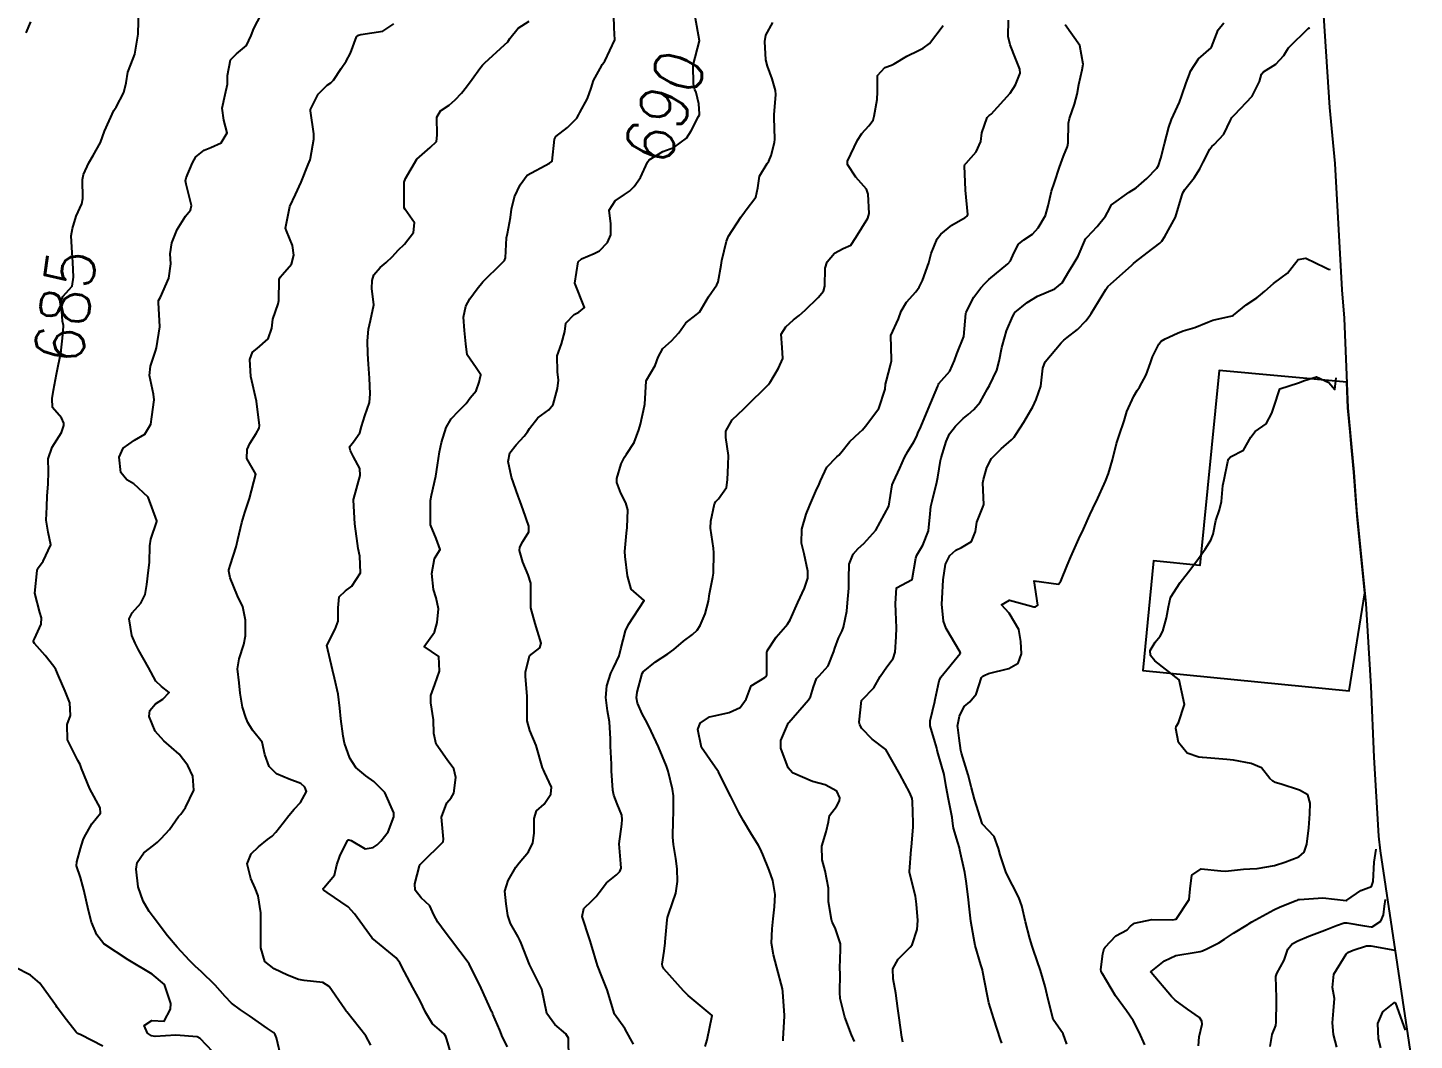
# Model space of a CAD drawing. Header units: metres. Extents: x 298520 to 308411, y 7433745 to 7450750.
# Drawn here: x 300687.4 to 300801.2, y 7444510.4 to 7444593.5 of the extents above; entities that cross this region are included whole.
import ezdxf
from ezdxf.enums import TextEntityAlignment as Align

# ---------------------------------------------------------------- set-up
doc = ezdxf.new("R2010")
doc.units = ezdxf.units.M
doc.header["$LTSCALE"] = 10
for name, color, linetype in [('Area', 45, 'Continuous'), ('Cotas', 45, 'Continuous'), ('Curvas de Nivel 1m', 11, 'Continuous'), ('Curvas de Nivel 5m', 15, 'Continuous'), ('Edificações', 30, 'Continuous')]:
    doc.layers.add(name, color=color, linetype=linetype)
doc.styles.add('Style-STANDARD', font='STANDARD.shx')

msp = doc.modelspace()

# ---------------------------------------------------------------- linework, layer by layer
at = {"layer": 'Area'}
msp.add_polyline3d([(300793.78, 7444594.48, 704.98), (300794.28, 7444586.93, 704), (300794.7, 7444582.34, 696.63), (300795.28, 7444571.98, 706.49), (300795.48, 7444569.65, 706.5), (300795.78, 7444562.29, 703.24), (300796.26, 7444557.01, 703.33), (300796.49, 7444553.89, 703.16), (300797.25, 7444546.21, 702.72), (300797.65, 7444539.4, 698.46), (300797.92, 7444533.59, 698.54), (300798.28, 7444527.1, 698.47), (300798.44, 7444525.9, 705.69), (300801.23, 7444507.23, 703.08)], dxfattribs=at)
at = {"layer": 'Curvas de Nivel 1m', "flags": 128}
for points, elevation in [([(300708.23, 7444508.81), (300707.83, 7444510.55), (300707.72, 7444510.82), (300707.57, 7444510.98), (300707.07, 7444511.33), (300705.59, 7444512.36), (300704.86, 7444512.85), (300704.13, 7444513.39), (300703.6, 7444513.94), (300702.79, 7444514.88), (300701.62, 7444515.99), (300701.16, 7444516.42), (300700.68, 7444516.9), (300699.65, 7444517.99), (300698.86, 7444518.93), (300697.68, 7444520.49), (300697.36, 7444520.94), (300696.87, 7444521.78), (300696.45, 7444522.95), (300696.29, 7444524.39), (300696.39, 7444524.95), (300696.93, 7444525.75), (300697.75, 7444526.38), (300698.05, 7444526.63), (300698.35, 7444526.93), (300699.02, 7444527.67), (300699.78, 7444528.72), (300699.87, 7444528.83), (300699.97, 7444528.92), (300700.34, 7444529.46), (300701.02, 7444530.9), (300700.96, 7444532.05), (300700.55, 7444532.91), (300699.84, 7444533.84), (300698.56, 7444534.93), (300697.86, 7444535.73), (300697.36, 7444536.95), (300697.41, 7444537.42), (300697.89, 7444537.97), (300698.48, 7444538.35), (300699, 7444538.92), (300698.37, 7444539.39), (300697.91, 7444539.84), (300697.3, 7444540.95), (300696.49, 7444542.4), (300696.21, 7444542.96), (300695.95, 7444543.59), (300695.71, 7444544.96), (300695.98, 7444545.46), (300696.69, 7444546.25), (300697.03, 7444546.95), (300697.18, 7444547.77), (300697.32, 7444548.95), (300697.38, 7444549.59), (300697.43, 7444550.95), (300697.49, 7444551.5), (300697.99, 7444552.94), (300698, 7444553.01), (300697.28, 7444554.95), (300696.1, 7444556.03), (300695.52, 7444556.38), (300695.04, 7444556.98), (300694.89, 7444558.22), (300695.22, 7444558.97), (300696.15, 7444559.64), (300697, 7444560.11), (300697.51, 7444560.95), (300697.57, 7444561.54), (300697.78, 7444562.94), (300697.73, 7444563.4), (300697.38, 7444564.95), (300697.46, 7444565.71), (300697.89, 7444566.94), (300697.96, 7444567.22), (300698.25, 7444568.94), (300698.13, 7444570.94), (300698.14, 7444571.09), (300698.29, 7444571.37), (300698.99, 7444572.93), (300699.13, 7444574.12), (300699.1, 7444574.93), (300699.23, 7444575.82), (300699.67, 7444576.92), (300700.36, 7444578.02), (300700.76, 7444578.52), (300700.84, 7444578.91), (300700.4, 7444580.65), (300700.34, 7444580.91), (300700.41, 7444581.18), (300700.92, 7444582.41), (300701.2, 7444582.9), (300701.88, 7444583.45), (300702.43, 7444583.67), (300703.27, 7444584.05), (300703.77, 7444584.87), (300703.5, 7444585.91), (300703.36, 7444586.88), (300703.61, 7444588), (300703.79, 7444588.87), (300703.8, 7444589.58), (300704.05, 7444590.87), (300704.53, 7444591.35), (300705.35, 7444592.04), (300705.75, 7444592.85), (300705.96, 7444593.44), (300706.56, 7444594.57)], 686), ([(300726.78, 7444509.82), (300726.38, 7444510.6), (300726.15, 7444511.19), (300725.58, 7444512.51), (300725.54, 7444512.61), (300725.5, 7444512.69), (300724.61, 7444514.62), (300723.63, 7444516.63), (300722.11, 7444518.65), (300721.67, 7444519.24), (300721.07, 7444520.05), (300720.73, 7444520.66), (300720.4, 7444521.38), (300719.7, 7444522.04), (300719.21, 7444522.68), (300719.18, 7444523.21), (300719.56, 7444524.68), (300719.62, 7444524.79), (300719.74, 7444524.91), (300721.5, 7444526.65), (300721.54, 7444526.86), (300721.37, 7444528.66), (300721.79, 7444529.84), (300722.17, 7444530.27), (300722.39, 7444530.64), (300722.54, 7444531.92), (300722.39, 7444532.64), (300721.83, 7444533.38), (300720.92, 7444534.66), (300720.73, 7444535.54), (300720.7, 7444536.67), (300720.5, 7444538.06), (300720.5, 7444538.67), (300720.81, 7444539.57), (300721.21, 7444540.66), (300721.14, 7444541.87), (300719.94, 7444542.68), (300720.78, 7444543.85), (300721.02, 7444544.66), (300721.12, 7444545.79), (300720.93, 7444546.67), (300720.71, 7444547.38), (300720.57, 7444548.67), (300720.79, 7444549.91), (300721.25, 7444550.66), (300720.94, 7444551.55), (300720.47, 7444552.67), (300720.46, 7444554.3), (300720.47, 7444554.67), (300720.53, 7444555.11), (300720.91, 7444556.67), (300721.04, 7444557.58), (300721.21, 7444558.66), (300721.36, 7444559.45), (300721.75, 7444560.66), (300722.17, 7444561.37), (300722.78, 7444562.04), (300723.38, 7444562.64), (300723.73, 7444563.1), (300724.2, 7444563.69), (300724.45, 7444564.39), (300724.52, 7444564.63), (300724.59, 7444565), (300724.22, 7444565.57), (300723.46, 7444566.64), (300723.35, 7444567.53), (300723.24, 7444568.64), (300723.17, 7444569.74), (300723.37, 7444570.64), (300723.7, 7444571.23), (300724.3, 7444572.05), (300724.76, 7444572.62), (300726.32, 7444574.16), (300726.54, 7444574.38), (300726.62, 7444574.6), (300726.71, 7444576.23), (300726.77, 7444576.6), (300727.04, 7444577.92), (300727.12, 7444578.59), (300727.37, 7444579.61), (300727.82, 7444580.59), (300728.41, 7444581.4), (300730.22, 7444582.36), (300730.42, 7444582.5), (300730.45, 7444582.55), (300730.64, 7444584.34), (300730.75, 7444584.55), (300731.7, 7444585.29), (300732.47, 7444586.07), (300732.64, 7444586.36), (300732.73, 7444586.53), (300733.34, 7444587.67), (300733.65, 7444588.52), (300733.85, 7444589.17), (300734.52, 7444590.39), (300734.56, 7444590.47), (300734.59, 7444590.51), (300734.78, 7444590.76), (300735.6, 7444592.49), (300735.55, 7444593.49), (300735.5, 7444594.5)], 689), ([(300749.41, 7444510.32), (300749.41, 7444510.48), (300749.53, 7444512.32), (300749.52, 7444512.38), (300749.4, 7444514.32), (300749.36, 7444514.58), (300748.9, 7444516.33), (300748.61, 7444517.37), (300748.46, 7444518.33), (300748.51, 7444519.5), (300748.59, 7444520.33), (300748.7, 7444521.32), (300748.77, 7444522.33), (300748.58, 7444523.47), (300748.26, 7444524.33), (300747.75, 7444525.6), (300747.52, 7444526.11), (300747.4, 7444526.35), (300746.76, 7444527.35), (300746.15, 7444528.36), (300745.78, 7444529.06), (300745.12, 7444530.38), (300744.39, 7444531.82), (300744.1, 7444532.39), (300743.83, 7444532.77), (300742.7, 7444534.4), (300742.4, 7444535.87), (300742.61, 7444536.4), (300743.36, 7444536.91), (300743.88, 7444537.01), (300744.98, 7444537.28), (300745.89, 7444537.67), (300746.39, 7444538.36), (300746.8, 7444539.47), (300747.92, 7444540.14), (300748.03, 7444540.23), (300748.07, 7444540.34), (300748.08, 7444542.2), (300748.1, 7444542.34), (300748.85, 7444543.44), (300749.61, 7444544.32), (300749.78, 7444544.52), (300749.98, 7444544.87), (300750.62, 7444546.31), (300751.18, 7444547.48), (300751.45, 7444548.3), (300751.45, 7444548.87), (300751.13, 7444550.3), (300750.92, 7444551.17), (300750.95, 7444552.31), (300751.31, 7444553.54), (300751.61, 7444554.3), (300752.1, 7444555.44), (300752.38, 7444556.02), (300752.48, 7444556.29), (300752.99, 7444557.41), (300753.81, 7444558.27), (300753.99, 7444558.41), (300754.14, 7444558.59), (300754.88, 7444559.53), (300755.68, 7444560.25), (300755.93, 7444560.49), (300756.17, 7444560.78), (300757.26, 7444562.23), (300757.79, 7444563.82), (300757.83, 7444564.23), (300757.91, 7444564.52), (300758.23, 7444565.8), (300758.31, 7444566.14), (300758.32, 7444566.22), (300758.25, 7444568.22), (300758.89, 7444569.6), (300759.1, 7444570.21), (300759.53, 7444570.97), (300760.3, 7444571.82), (300760.59, 7444572.2), (300760.86, 7444572.75), (300761.38, 7444574.18), (300761.56, 7444574.95), (300762.06, 7444576.17), (300762.36, 7444576.54), (300763.25, 7444577.28), (300764.37, 7444577.91), (300764.51, 7444578.01), (300764.58, 7444578.15), (300764.39, 7444580.15), (300764.3, 7444582.15), (300764.32, 7444582.26), (300764.43, 7444582.36), (300765.27, 7444583.31), (300765.64, 7444584.14), (300765.73, 7444584.86), (300766.15, 7444586.13), (300766.33, 7444586.28), (300766.48, 7444586.4), (300768.04, 7444588.11), (300768.5, 7444588.81), (300768.86, 7444589.75), (300768.84, 7444590.1), (300768.52, 7444590.9), (300768.05, 7444592.1), (300767.9, 7444592.76), (300767.92, 7444594.11)], 693), ([(300687.26, 7444593.07), (300687.66, 7444593.97)], 684), ([(300715.56, 7444509.95), (300715.14, 7444510.73), (300713.59, 7444512.68), (300713.54, 7444512.75), (300713.43, 7444512.92), (300712.14, 7444514.76), (300711.62, 7444515.11), (300710.09, 7444515.26), (300709.62, 7444515.34), (300708.72, 7444515.71), (300707.63, 7444516.22), (300706.86, 7444516.83), (300706.53, 7444517.95), (300706.53, 7444518.83), (300706.53, 7444519.97), (300706.52, 7444520.83), (300706.32, 7444522.21), (300706.08, 7444522.84), (300705.71, 7444523.64), (300705.42, 7444524.84), (300705.74, 7444525.65), (300706.34, 7444526.24), (300707.09, 7444526.83), (300707.46, 7444527.12), (300707.76, 7444527.45), (300708.36, 7444528.22), (300708.82, 7444528.81), (300709.26, 7444529.33), (300709.79, 7444529.88), (300710.28, 7444530.79), (300710.15, 7444531.14), (300709.81, 7444531.45), (300708.85, 7444531.78), (300707.82, 7444532.22), (300707.21, 7444532.83), (300706.85, 7444533.82), (300706.63, 7444534.83), (300705.86, 7444535.81), (300705.46, 7444536.44), (300705.3, 7444536.85), (300705.03, 7444537.71), (300704.83, 7444538.86), (300704.75, 7444539.69), (300704.62, 7444540.86), (300704.74, 7444541.67), (300705.14, 7444542.85), (300705.26, 7444543.55), (300705.26, 7444544.85), (300705.06, 7444545.93), (300704.62, 7444546.86), (300704.01, 7444548.33), (300703.91, 7444548.87), (300703.91, 7444548.98), (300704.03, 7444549.42), (300704.5, 7444550.86), (300704.65, 7444551.46), (300704.98, 7444552.86), (300705.22, 7444553.7), (300705.61, 7444554.85), (300706.11, 7444556.84), (300705.39, 7444558.11), (300705.42, 7444558.85), (300705.62, 7444559.36), (300706.15, 7444560.18), (300706.4, 7444560.6), (300706.43, 7444560.84), (300706.18, 7444562.84), (300705.72, 7444564.85), (300705.62, 7444566.25), (300705.86, 7444566.85), (300706.24, 7444567.16), (300707.14, 7444567.94), (300707.44, 7444568.83), (300707.53, 7444569.56), (300707.95, 7444570.82), (300708.01, 7444571.09), (300708.05, 7444572.82), (300708.11, 7444573.02), (300708.31, 7444573.23), (300709.05, 7444574.08), (300709.25, 7444574.81), (300709.14, 7444575.61), (300708.63, 7444576.82), (300708.57, 7444577.03), (300708.92, 7444578.81), (300709.39, 7444579.8), (300709.85, 7444580.8), (300710.42, 7444582.26), (300710.57, 7444582.64), (300710.62, 7444582.79), (300710.89, 7444584.33), (300710.89, 7444584.79), (300710.6, 7444586.66), (300710.61, 7444586.79), (300711.24, 7444588.03), (300711.98, 7444588.78), (300712.29, 7444588.98), (300712.5, 7444589.18), (300713.13, 7444590.15), (300713.55, 7444590.76), (300713.88, 7444591.41), (300714.38, 7444592.75), (300714.54, 7444592.88), (300714.73, 7444592.93), (300716.55, 7444593.2), (300717.46, 7444593.8)], 687), ([(300722.31, 7444508.64), (300721.8, 7444510.41), (300721.72, 7444510.65), (300721.57, 7444510.87), (300720.62, 7444511.71), (300720.05, 7444512.67), (300719.6, 7444513.59), (300719, 7444514.69), (300718.34, 7444515.98), (300717.95, 7444516.7), (300717.64, 7444517.11), (300715.66, 7444518.73), (300714.21, 7444520.74), (300713.69, 7444521.31), (300711.98, 7444522.49), (300711.7, 7444522.69), (300711.67, 7444522.73), (300711.65, 7444522.77), (300711.66, 7444522.81), (300711.7, 7444522.88), (300712.57, 7444523.91), (300712.76, 7444524.76), (300713.01, 7444525.48), (300713.66, 7444526.75), (300713.7, 7444526.8), (300713.75, 7444526.82), (300713.95, 7444526.75), (300715.1, 7444526.08), (300715.75, 7444526.17), (300716.07, 7444526.4), (300716.39, 7444526.71), (300716.99, 7444527.48), (300717.46, 7444528.7), (300717.45, 7444529.04), (300716.7, 7444530.71), (300715.81, 7444531.61), (300715.14, 7444532.06), (300714.33, 7444532.74), (300713.83, 7444533.53), (300713.4, 7444534.75), (300713.29, 7444535.33), (300713.1, 7444536.76), (300713.02, 7444537.63), (300712.87, 7444538.76), (300712.58, 7444540.09), (300712.42, 7444540.77), (300711.94, 7444542.77), (300712.63, 7444544.1), (300712.88, 7444544.76), (300712.89, 7444545.86), (300712.97, 7444546.76), (300713.48, 7444547.27), (300714, 7444547.63), (300714.71, 7444548.74), (300714.67, 7444550.11), (300714.52, 7444550.74), (300714.46, 7444551.15), (300714.25, 7444552.75), (300714.15, 7444554.69), (300714.15, 7444554.75), (300714.17, 7444554.83), (300714.7, 7444556.74), (300714.67, 7444557.29), (300714.13, 7444558.27), (300713.88, 7444558.75), (300713.81, 7444559.09), (300714.14, 7444559.49), (300714.66, 7444560.23), (300714.8, 7444560.74), (300715.06, 7444561.62), (300715.44, 7444562.73), (300715.5, 7444563.42), (300715.44, 7444564.73), (300715.37, 7444565.88), (300715.31, 7444566.73), (300715.29, 7444567.79), (300715.36, 7444568.73), (300715.54, 7444569.45), (300715.8, 7444570.73), (300715.65, 7444572.08), (300715.66, 7444572.73), (300715.82, 7444573.21), (300716.32, 7444573.81), (300716.82, 7444574.22), (300717.33, 7444574.71), (300717.81, 7444575.24), (300718.34, 7444575.72), (300719.06, 7444576.69), (300719.14, 7444577.47), (300718.37, 7444578.58), (300718.31, 7444578.7), (300718.3, 7444578.77), (300718.29, 7444580.7), (300718.3, 7444580.8), (300718.41, 7444581.1), (300719.33, 7444582.69), (300720.43, 7444583.66), (300720.95, 7444584.16), (300721.02, 7444584.66), (300720.99, 7444586.14), (300721.28, 7444586.66), (300721.99, 7444587.14), (300722.48, 7444587.58), (300723, 7444588.13), (300723.42, 7444588.64), (300723.88, 7444589.26), (300724.52, 7444590.14), (300724.72, 7444590.42), (300724.91, 7444590.62), (300726.54, 7444592.08), (300726.8, 7444592.34), (300726.97, 7444592.6), (300727.67, 7444593.47), (300728.56, 7444594.04)], 688), ([(300737.13, 7444510.04), (300736.89, 7444510.47), (300736.42, 7444511.32), (300735.58, 7444512.49), (300734.96, 7444514.5), (300734.53, 7444515.59), (300734.18, 7444516.5), (300733.66, 7444518.25), (300733.58, 7444518.51), (300733.51, 7444518.67), (300732.9, 7444520.52), (300733.05, 7444521.16), (300733.7, 7444521.81), (300734.06, 7444522.15), (300734.31, 7444522.5), (300734.92, 7444523.29), (300735.72, 7444523.95), (300736, 7444524.21), (300736.12, 7444524.48), (300736.09, 7444524.84), (300735.96, 7444526.49), (300736.17, 7444528.09), (300736.21, 7444528.48), (300736.16, 7444528.85), (300735.8, 7444529.77), (300735.52, 7444530.49), (300735.42, 7444530.88), (300735.33, 7444532.49), (300735.31, 7444533.02), (300735.24, 7444534.5), (300735.25, 7444535.1), (300735.17, 7444536.5), (300734.98, 7444537.4), (300734.85, 7444538.5), (300734.95, 7444539.46), (300735.27, 7444540.5), (300735.49, 7444540.93), (300735.94, 7444541.93), (300736.1, 7444542.49), (300736.48, 7444543.96), (300736.71, 7444544.48), (300737.99, 7444546.46), (300736.93, 7444547.4), (300736.64, 7444548.48), (300736.44, 7444550.07), (300736.41, 7444550.48), (300736.54, 7444552), (300736.62, 7444552.47), (300736.66, 7444553.9), (300736.49, 7444554.48), (300736.1, 7444555.27), (300735.77, 7444556.15), (300735.77, 7444556.49), (300736.12, 7444557.68), (300736.38, 7444558.23), (300736.56, 7444558.48), (300737.17, 7444559.45), (300737.56, 7444560.47), (300737.69, 7444560.94), (300738.04, 7444562.46), (300738.06, 7444562.59), (300738.17, 7444564.46), (300738.17, 7444564.49), (300738.2, 7444564.55), (300738.92, 7444565.76), (300739.16, 7444566.45), (300739.53, 7444567.16), (300740.25, 7444567.78), (300740.85, 7444568.43), (300741.43, 7444569.26), (300742.28, 7444569.92), (300742.55, 7444570.14), (300742.71, 7444570.41), (300743.28, 7444571.41), (300743.97, 7444572.39), (300744.07, 7444572.63), (300744.32, 7444574.01), (300744.39, 7444574.39), (300744.76, 7444575.97), (300744.94, 7444576.38), (300745.95, 7444577.94), (300746.23, 7444578.36), (300746.29, 7444578.44), (300746.38, 7444578.53), (300747.17, 7444579.58), (300747.34, 7444580.35), (300747.46, 7444581.3), (300748.09, 7444582.34), (300748.23, 7444582.53), (300748.43, 7444583.01), (300748.71, 7444584.07), (300748.74, 7444584.34), (300748.68, 7444586.12), (300748.68, 7444586.34), (300748.8, 7444588.02), (300748.79, 7444588.34), (300748.5, 7444589.31), (300748.13, 7444590.34), (300748, 7444590.86), (300747.92, 7444592.35), (300748, 7444592.89), (300748.56, 7444593.93)], 691), ([(300743.01, 7444509.85), (300743.17, 7444510.4), (300743.58, 7444512.39), (300741.61, 7444514.03), (300741.22, 7444514.42), (300739.63, 7444516.23), (300739.5, 7444516.44), (300739.49, 7444516.59), (300739.65, 7444517.68), (300739.74, 7444518.36), (300739.74, 7444518.44), (300739.88, 7444520.23), (300739.92, 7444520.44), (300740.02, 7444520.77), (300740.61, 7444522.43), (300740.75, 7444523.39), (300740.7, 7444524.43), (300740.6, 7444525.28), (300740.4, 7444526.43), (300740.36, 7444527.03), (300740.38, 7444528.43), (300740.4, 7444529.04), (300740.42, 7444530.43), (300740.34, 7444530.97), (300739.97, 7444532.44), (300739.83, 7444532.85), (300739.17, 7444534.45), (300738.58, 7444535.74), (300738.23, 7444536.46), (300737.88, 7444537.11), (300737.45, 7444538.03), (300737.37, 7444538.47), (300737.42, 7444538.94), (300737.83, 7444540.46), (300737.92, 7444540.61), (300738.94, 7444541.44), (300739.94, 7444542.08), (300740.44, 7444542.43), (300741.24, 7444543.13), (300741.96, 7444543.68), (300742.35, 7444544.02), (300742.61, 7444544.4), (300743.01, 7444545.37), (300743.28, 7444546.4), (300743.37, 7444547.02), (300743.64, 7444548.39), (300743.69, 7444548.72), (300743.73, 7444550.39), (300743.69, 7444550.75), (300743.46, 7444552.4), (300743.48, 7444552.99), (300743.79, 7444554.39), (300743.89, 7444554.6), (300744.1, 7444554.81), (300744.75, 7444555.74), (300744.84, 7444556.38), (300744.9, 7444557.6), (300744.92, 7444558.38), (300744.7, 7444559.84), (300744.72, 7444560.38), (300745.24, 7444561.31), (300746.18, 7444562.2), (300746.36, 7444562.37), (300748.2, 7444564.21), (300748.27, 7444564.27), (300748.33, 7444564.34), (300749.02, 7444565.53), (300749.38, 7444566.33), (300749.32, 7444567.25), (300749.25, 7444568.33), (300749.64, 7444568.94), (300750.27, 7444569.5), (300750.72, 7444569.87), (300751.22, 7444570.31), (300752.29, 7444571.34), (300752.73, 7444571.85), (300752.83, 7444572.28), (300752.86, 7444573.74), (300753.03, 7444574.28), (300753.62, 7444574.99), (300754.34, 7444575.36), (300754.96, 7444575.65), (300755.37, 7444576.26), (300756.37, 7444577.85), (300756.48, 7444578.24), (300756.4, 7444579.84), (300756.25, 7444580.24), (300755.39, 7444581.23), (300754.71, 7444582.27), (300754.7, 7444582.54), (300755.52, 7444584.25), (300755.88, 7444584.82), (300756.46, 7444585.43), (300756.8, 7444585.91), (300756.89, 7444586.24), (300757.12, 7444587.6), (300757.15, 7444588.23), (300757.16, 7444589.58), (300757.75, 7444590.23), (300758.31, 7444590.42), (300758.52, 7444590.53), (300759.57, 7444591.17), (300760.53, 7444591.62), (300760.92, 7444591.81), (300761.42, 7444592.19), (300762.56, 7444593.68)], 692), ([(300755.27, 7444510.25), (300755.03, 7444510.8), (300754.47, 7444512.26), (300754.09, 7444513.78), (300754.06, 7444514.27), (300754.09, 7444515.8), (300754.08, 7444516.27), (300754.13, 7444517.8), (300754.13, 7444518.27), (300753.68, 7444519.59), (300753.45, 7444520.04), (300753.37, 7444520.27), (300753.13, 7444521.72), (300753.15, 7444522.28), (300753.14, 7444522.85), (300752.87, 7444524.28), (300752.63, 7444525.18), (300752.59, 7444526.29), (300752.95, 7444527.47), (300753.15, 7444528.28), (300753.23, 7444528.82), (300753.79, 7444529.56), (300754.04, 7444530.02), (300754.06, 7444530.27), (300753.81, 7444530.82), (300752.86, 7444531.34), (300751.82, 7444531.6), (300750.17, 7444532.32), (300749.83, 7444532.73), (300749.22, 7444534.33), (300749.23, 7444534.96), (300749.79, 7444536.32), (300749.82, 7444536.38), (300749.87, 7444536.44), (300751.5, 7444538.3), (300751.65, 7444538.54), (300751.91, 7444539.37), (300752.16, 7444540.05), (300752.36, 7444540.29), (300753.11, 7444541.1), (300753.57, 7444542.27), (300753.66, 7444542.56), (300753.96, 7444543.36), (300754.25, 7444543.98), (300754.37, 7444544.27), (300754.65, 7444545.6), (300754.69, 7444546.26), (300754.8, 7444547.47), (300754.81, 7444548.26), (300754.83, 7444549.46), (300755.15, 7444550.26), (300755.57, 7444550.74), (300756.05, 7444551.15), (300757.03, 7444552.24), (300758.08, 7444554.22), (300758.37, 7444555.96), (300758.46, 7444556.22), (300759, 7444557.33), (300759.38, 7444558.21), (300759.65, 7444558.69), (300760.15, 7444559.49), (300760.39, 7444559.97), (300760.48, 7444560.2), (300760.71, 7444560.73), (300761.32, 7444562.18), (300762.1, 7444564.07), (300762.14, 7444564.17), (300762.16, 7444564.21), (300762.2, 7444564.27), (300763.09, 7444565.29), (300763.49, 7444566.16), (300763.67, 7444566.73), (300764.25, 7444568.15), (300764.4, 7444570.03), (300764.43, 7444570.15), (300765.07, 7444571.37), (300765.65, 7444572.14), (300765.96, 7444572.48), (300766.31, 7444572.81), (300767.86, 7444574.11), (300768.07, 7444574.36), (300768.34, 7444574.99), (300768.73, 7444575.71), (300769.16, 7444576.09), (300769.89, 7444576.55), (300770.36, 7444577.05), (300770.94, 7444578.07), (300771.18, 7444578.87), (300771.45, 7444580.06), (300771.69, 7444580.78), (300772.11, 7444582.05), (300772.43, 7444582.95), (300772.75, 7444583.73), (300772.81, 7444584.05), (300772.85, 7444585.66), (300772.91, 7444586.05), (300773.32, 7444587.21), (300773.54, 7444588.04), (300773.7, 7444588.84), (300773.96, 7444590.04), (300774.04, 7444590.51), (300773.78, 7444592.04), (300772.56, 7444593.73)], 694), ([(300767.36, 7444510.11), (300767.26, 7444510.42), (300766.7, 7444512.12), (300766.31, 7444513.42), (300766.15, 7444514.12), (300765.81, 7444515.95), (300765.77, 7444516.13), (300765.64, 7444516.56), (300765.19, 7444518.13), (300765.07, 7444518.73), (300764.82, 7444520.14), (300764.71, 7444521.12), (300764.61, 7444522.14), (300764.44, 7444523.42), (300764.32, 7444524.14), (300763.93, 7444525.97), (300763.89, 7444526.15), (300763.76, 7444526.59), (300763.4, 7444527.78), (300763.34, 7444528.16), (300763.29, 7444528.65), (300763, 7444530.16), (300762.81, 7444531.17), (300762.62, 7444532.17), (300762.14, 7444533.88), (300762.06, 7444534.18), (300762.02, 7444534.34), (300761.86, 7444534.89), (300761.48, 7444536.18), (300761.47, 7444536.59), (300761.86, 7444538.18), (300761.86, 7444538.21), (300761.9, 7444538.34), (300762.22, 7444539.87), (300762.36, 7444540.17), (300763.94, 7444542.11), (300763.96, 7444542.13), (300763.98, 7444542.15), (300763.94, 7444542.22), (300762.79, 7444544.17), (300762.58, 7444544.77), (300762.45, 7444546.17), (300762.46, 7444546.63), (300762.55, 7444548.17), (300762.74, 7444549.45), (300763.1, 7444550.16), (300763.6, 7444550.6), (300764.05, 7444550.82), (300764.89, 7444551.31), (300765.21, 7444552.14), (300765.31, 7444552.9), (300765.82, 7444554.13), (300765.88, 7444554.34), (300765.8, 7444556.13), (300765.85, 7444556.4), (300766.13, 7444557.38), (300766.52, 7444558.12), (300767.32, 7444558.93), (300768.16, 7444559.66), (300768.37, 7444559.88), (300768.51, 7444560.1), (300769.16, 7444561.1), (300769.76, 7444562.08), (300769.9, 7444562.36), (300770.19, 7444562.96), (300770.57, 7444564.07), (300770.74, 7444565.55), (300770.93, 7444566.07), (300772.25, 7444567.61), (300772.47, 7444567.83), (300772.73, 7444568.05), (300773.58, 7444568.72), (300774.27, 7444569.42), (300774.54, 7444569.77), (300774.7, 7444570.03), (300775.29, 7444571.02), (300775.91, 7444572.01), (300776.08, 7444572.24), (300776.31, 7444572.47), (300778.02, 7444573.98), (300778.17, 7444574.13), (300778.33, 7444574.28), (300779.3, 7444575.01), (300780.35, 7444575.81), (300780.43, 7444575.88), (300780.49, 7444575.96), (300780.74, 7444576.34), (300781.62, 7444577.94), (300782.14, 7444579.68), (300782.23, 7444579.93), (300782.4, 7444580.2), (300783.16, 7444581.18), (300783.61, 7444581.92), (300783.89, 7444582.45), (300784.44, 7444583.51), (300784.6, 7444583.75), (300784.8, 7444583.91), (300785.6, 7444584.75), (300786.15, 7444585.89), (300786.26, 7444586.11), (300786.48, 7444586.35), (300787.92, 7444587.87), (300788.51, 7444589.07), (300788.69, 7444589.68), (300788.86, 7444589.86), (300789.87, 7444590.5), (300790.53, 7444591.21), (300790.76, 7444591.62), (300790.91, 7444591.83), (300792.56, 7444593.48), (300792.64, 7444593.4)], 696), ([(300772.7, 7444510.04), (300772.41, 7444510.88), (300771.58, 7444512.06), (300771.1, 7444514.07), (300770.93, 7444514.76), (300770.55, 7444516.07), (300769.98, 7444517.74), (300769.87, 7444518.08), (300769.66, 7444518.72), (300769.3, 7444520.09), (300769, 7444521.4), (300768.75, 7444522.09), (300767.73, 7444524.1), (300767.22, 7444525.58), (300767.09, 7444526.11), (300766.74, 7444527.09), (300765.77, 7444528.1), (300765.75, 7444528.13), (300765.74, 7444528.16), (300765.11, 7444530.14), (300764.87, 7444531.09), (300764.6, 7444532.14), (300764.06, 7444533.94), (300764, 7444534.15), (300763.86, 7444535.15), (300763.75, 7444536.03), (300763.74, 7444536.15), (300763.88, 7444536.97), (300764.27, 7444537.76), (300764.75, 7444538.14), (300765.27, 7444538.76), (300765.7, 7444540.13), (300765.81, 7444540.24), (300765.92, 7444540.31), (300766.27, 7444540.47), (300767.93, 7444540.89), (300768.72, 7444541.31), (300768.97, 7444542.09), (300768.93, 7444543.11), (300768.77, 7444544.09), (300767.98, 7444545.41), (300767.33, 7444546.11), (300768, 7444546.5), (300769.5, 7444546.08), (300769.99, 7444545.93), (300770.14, 7444545.93), (300770.33, 7444546.08), (300770.01, 7444548.08), (300772.01, 7444547.81), (300772.21, 7444548.06), (300772.74, 7444549.34), (300773.02, 7444550.05), (300773.79, 7444551.77), (300773.93, 7444552.03), (300774.07, 7444552.31), (300774.59, 7444553.51), (300774.84, 7444554.02), (300775.25, 7444554.86), (300775.77, 7444556.01), (300775.88, 7444556.25), (300776.12, 7444556.9), (300776.44, 7444558.01), (300776.79, 7444559.36), (300776.99, 7444560), (300777.4, 7444561.21), (300777.64, 7444561.99), (300778.2, 7444563.25), (300778.48, 7444563.7), (300778.68, 7444563.98), (300779.21, 7444564.98), (300779.56, 7444565.97), (300779.75, 7444566.46), (300780.25, 7444567.5), (300780.44, 7444567.76), (300780.77, 7444567.95), (300781.79, 7444568.41), (300782.26, 7444568.6), (300783.21, 7444568.87), (300784.27, 7444569.31), (300784.69, 7444569.48), (300786.27, 7444569.85), (300786.38, 7444569.89), (300787.42, 7444570.73), (300788.29, 7444571.32), (300788.61, 7444571.55), (300788.95, 7444571.85), (300789.66, 7444572.5), (300790.31, 7444572.95), (300790.82, 7444573.33), (300791.21, 7444573.83), (300791.69, 7444574.47), (300792.33, 7444574.56), (300793.91, 7444573.8), (300794.18, 7444573.66), (300794.32, 7444573.63)], 697), ([(300779.1, 7444509.97), (300778.63, 7444511.03), (300778.15, 7444511.98), (300777.59, 7444512.78), (300776.7, 7444514), (300775.63, 7444515.8), (300775.53, 7444516.01), (300775.49, 7444516.16), (300775.65, 7444517.46), (300775.77, 7444517.89), (300775.84, 7444518.01), (300776.73, 7444518.93), (300777.67, 7444519.43), (300777.94, 7444519.73), (300778.26, 7444519.98), (300779.69, 7444520.26), (300781.39, 7444520.24), (300781.69, 7444520.31), (300782.74, 7444521.92), (300782.84, 7444522.8), (300782.97, 7444523.92), (300783.74, 7444524.43), (300785.35, 7444524.28), (300785.74, 7444524.25), (300787.2, 7444524.41), (300787.74, 7444524.44), (300788.34, 7444524.46), (300789.74, 7444524.71), (300790.61, 7444524.97), (300791.75, 7444525.42), (300792.19, 7444525.81), (300792.41, 7444526.46), (300792.58, 7444527.81), (300792.66, 7444528.94), (300792.69, 7444529.81), (300792.5, 7444530.5), (300791.81, 7444530.9), (300790.29, 7444531.37), (300789.82, 7444531.53), (300789.61, 7444531.63), (300789.37, 7444531.85), (300788.68, 7444532.71), (300787.84, 7444533.09), (300786.38, 7444533.34), (300785.84, 7444533.4), (300784.19, 7444533.55), (300783.84, 7444533.57), (300783.54, 7444533.61), (300782.59, 7444533.93), (300781.86, 7444534.81), (300781.64, 7444535.94), (300781.68, 7444536.13), (300781.88, 7444536.43), (300782.36, 7444537.93), (300781.92, 7444539.94), (300779.94, 7444541.5), (300779.57, 7444541.96), (300779.55, 7444542.36), (300779.95, 7444543.03), (300780.38, 7444543.53), (300780.58, 7444543.95), (300780.9, 7444545.03), (300781.04, 7444545.95), (300781.22, 7444546.72), (300782.01, 7444547.94), (300782.89, 7444549.07), (300783.52, 7444549.92), (300784.05, 7444550.68), (300784.53, 7444551.43), (300784.71, 7444551.9), (300784.93, 7444553.04), (300785.24, 7444553.9), (300785.41, 7444554.58), (300785.52, 7444555.9), (300785.61, 7444556.4), (300785.93, 7444557.89), (300785.97, 7444558.06), (300786.14, 7444558.26), (300787.2, 7444558.82), (300787.8, 7444559.87), (300788.17, 7444560.35), (300789.06, 7444560.97), (300789.54, 7444561.85), (300789.7, 7444562.33), (300790.2, 7444563.84), (300791.71, 7444564.33), (300792.21, 7444564.52), (300793.19, 7444564.83), (300794.21, 7444564.36), (300794.71, 7444563.78), (300794.82, 7444564.74)], 698), ([(300783.5, 7444509.91), (300783.57, 7444510.63), (300783.82, 7444511.67), (300783.8, 7444511.91), (300783.59, 7444512.22), (300782.6, 7444512.92), (300781.61, 7444513.65), (300781.3, 7444513.94), (300779.63, 7444515.91), (300779.61, 7444515.94), (300779.61, 7444515.96), (300779.63, 7444516), (300780.72, 7444516.87), (300781.65, 7444517.31), (300783.32, 7444517.58), (300783.65, 7444517.64), (300783.85, 7444517.71), (300784.24, 7444517.9), (300785.19, 7444518.36), (300785.66, 7444518.65), (300786.4, 7444519.16), (300787.56, 7444519.87), (300787.63, 7444519.92), (300787.68, 7444519.95), (300787.89, 7444520.07), (300789.7, 7444521.06), (300790.22, 7444521.31), (300791.53, 7444521.82), (300791.65, 7444521.87), (300791.7, 7444521.9), (300791.81, 7444521.92), (300793.71, 7444522.04), (300795.63, 7444521.84), (300795.7, 7444521.86), (300796.83, 7444522.64), (300797.72, 7444522.99), (300797.84, 7444523.39), (300797.94, 7444524.97), (300798.09, 7444526.05)], 699), ([(300794.87, 7444509.78), (300794.61, 7444510.82), (300794.52, 7444511.79), (300794.61, 7444512.78), (300794.67, 7444513.78), (300794.52, 7444514.68), (300794.62, 7444515.79), (300795.65, 7444517.42), (300795.84, 7444517.58), (300796.22, 7444517.76), (300797.3, 7444518.11), (300797.66, 7444518.1), (300799.63, 7444517.74), (300799.64, 7444517.76)], 701), ([(300693.55, 7444509.88), (300691.76, 7444510.8), (300691.56, 7444510.89), (300691.47, 7444510.92), (300691.36, 7444511.01), (300690.58, 7444512.03), (300689.81, 7444513.04), (300689.72, 7444513.17), (300689.6, 7444513.37), (300688.38, 7444515.05), (300687.62, 7444515.69), (300686.33, 7444516.37)], 684), ([(300798.49, 7444509.74), (300798.3, 7444510.47), (300798.24, 7444511.74), (300798.65, 7444512.68), (300799.61, 7444513.45), (300799.69, 7444513.39), (300800.48, 7444511.17)], 702)]:
    msp.add_lwpolyline(points, dxfattribs=dict(at, elevation=elevation))
at = {"layer": 'Curvas de Nivel 5m', "flags": 128}
for points, elevation in [([(300703.1, 7444508.87), (300701.56, 7444510.5), (300701.3, 7444510.64), (300699.56, 7444510.76), (300697.85, 7444510.65), (300697.56, 7444510.71), (300697.24, 7444510.94), (300696.96, 7444511.56), (300697.58, 7444511.99), (300698.59, 7444511.92), (300699.12, 7444512.92), (300699.15, 7444513.38), (300698.62, 7444514.93), (300697.62, 7444515.78), (300695.63, 7444516.96), (300693.65, 7444518.28), (300693.07, 7444519), (300692.62, 7444520.05), (300692.38, 7444521), (300692, 7444522.72), (300691.92, 7444523.01), (300691.72, 7444523.71), (300691.41, 7444524.69), (300691.43, 7444525.01), (300691.74, 7444526.1), (300691.95, 7444526.81), (300692.02, 7444527.01), (300692.65, 7444528.12), (300693.37, 7444528.99), (300693.33, 7444529.45), (300692.48, 7444531), (300691.82, 7444532.67), (300691.69, 7444533.01), (300691.51, 7444533.33), (300690.66, 7444535.02), (300690.62, 7444536.27), (300690.91, 7444537.02), (300690.85, 7444538.06), (300690.46, 7444539.02), (300689.92, 7444540.29), (300689.69, 7444540.8), (300689.55, 7444541.04), (300688.82, 7444541.94), (300687.94, 7444542.93), (300687.87, 7444543.06), (300687.87, 7444543.14), (300687.95, 7444543.32), (300688.49, 7444544.52), (300688.52, 7444545.05), (300688.4, 7444545.48), (300687.99, 7444547.06), (300688.16, 7444548.92), (300688.21, 7444549.06), (300688.66, 7444549.68), (300689.28, 7444551.04), (300689.08, 7444552.08), (300688.91, 7444553.05), (300688.97, 7444554.16), (300689, 7444555.05), (300689.08, 7444556.02), (300689.1, 7444557.05), (300689.07, 7444558.1), (300689.39, 7444559.04), (300690.16, 7444560.26), (300690.37, 7444560.82), (300690.37, 7444561.03), (300690.17, 7444561.47), (300689.43, 7444562.3), (300689.39, 7444563.04), (300689.51, 7444563.72), (300689.75, 7444565.04), (300690.14, 7444566.94), (300690.15, 7444567.03), (300690.24, 7444568.01), (300690.32, 7444568.96), (300690.32, 7444569.03), (300690.26, 7444569.4), (300690.15, 7444571.03), (300690.29, 7444571.43), (300691.05, 7444572.27), (300691.16, 7444573.02), (300691.11, 7444574.23), (300691.05, 7444575.02), (300690.97, 7444576.4), (300691.06, 7444577.02), (300691.36, 7444578.02), (300691.84, 7444579.02), (300691.93, 7444579.46), (300691.89, 7444581.02), (300691.97, 7444581.45), (300692.42, 7444582.41), (300692.78, 7444583), (300693.36, 7444584.07), (300693.69, 7444584.99), (300694.47, 7444586.7), (300694.58, 7444586.87), (300694.65, 7444586.98), (300695.29, 7444588.17), (300695.47, 7444588.97), (300695.62, 7444589.85), (300696.06, 7444590.96), (300696.18, 7444591.31), (300696.46, 7444592.96), (300696.47, 7444593.03), (300696.51, 7444594.96)], 685), ([(300731.82, 7444508.81), (300731.78, 7444510.53), (300731.57, 7444510.89), (300730.68, 7444511.65), (300730.02, 7444512.55), (300729.61, 7444514.56), (300728.59, 7444516.57), (300727.9, 7444518.33), (300727.8, 7444518.58), (300727.67, 7444518.84), (300727.02, 7444519.93), (300726.8, 7444520.59), (300726.66, 7444521.56), (300726.57, 7444522.6), (300726.84, 7444523.47), (300727.48, 7444524.58), (300727.74, 7444524.92), (300728.5, 7444525.82), (300728.85, 7444526.57), (300728.96, 7444527.37), (300728.97, 7444528.57), (300729.17, 7444529.18), (300729.79, 7444529.75), (300730.35, 7444530.55), (300730.4, 7444531.14), (300729.82, 7444532.38), (300729.73, 7444532.56), (300729.67, 7444532.71), (300729.13, 7444534.57), (300728.63, 7444535.8), (300728.41, 7444536.57), (300728.4, 7444538.06), (300728.41, 7444538.57), (300728.26, 7444540.24), (300728.25, 7444540.58), (300728.6, 7444541.91), (300729.44, 7444542.57), (300729.56, 7444542.95), (300729.05, 7444544.57), (300728.71, 7444545.85), (300728.69, 7444546.57), (300728.69, 7444547.89), (300728.47, 7444548.58), (300728.03, 7444549.6), (300727.77, 7444550.58), (300727.79, 7444550.84), (300728.05, 7444551.32), (300728.54, 7444552.1), (300728.54, 7444552.58), (300728.08, 7444553.92), (300727.83, 7444554.58), (300727.66, 7444555.02), (300727.12, 7444556.59), (300726.83, 7444557.89), (300726.97, 7444558.59), (300727.49, 7444559.24), (300728.15, 7444559.97), (300728.43, 7444560.3), (300728.59, 7444560.58), (300729.27, 7444561.47), (300730.18, 7444562.11), (300730.54, 7444562.55), (300730.88, 7444563.88), (300730.96, 7444564.55), (300730.9, 7444565.23), (300730.87, 7444566.55), (300731.23, 7444567.53), (300731.5, 7444568.54), (300731.58, 7444569.23), (300732.27, 7444569.96), (300732.65, 7444570.15), (300733.11, 7444570.52), (300732.3, 7444572.53), (300732.59, 7444574.26), (300732.85, 7444574.52), (300733.89, 7444574.95), (300734.33, 7444575.18), (300734.99, 7444575.86), (300735.27, 7444576.5), (300735.27, 7444577.4), (300735.13, 7444578.5), (300735.61, 7444579.27), (300736.39, 7444579.79), (300736.79, 7444580.08), (300737.18, 7444580.47), (300737.69, 7444581.19), (300738.29, 7444582.46), (300738.34, 7444582.55), (300738.42, 7444582.64), (300739.54, 7444583.34), (300740.44, 7444583.66), (300741.49, 7444584.42), (300741.85, 7444585.02), (300742.47, 7444586.2), (300742.54, 7444586.34), (300742.54, 7444586.41), (300742.48, 7444587.25), (300742.26, 7444588.18), (300742.15, 7444588.42), (300742.06, 7444588.86), (300742.02, 7444590.42), (300742.54, 7444592.41), (300742.2, 7444594.41)], 690), ([(300759.25, 7444510.2), (300759.17, 7444510.6), (300758.95, 7444512.21), (300758.84, 7444512.96), (300758.67, 7444514.21), (300758.44, 7444515.4), (300758.43, 7444516.21), (300758.85, 7444517), (300759.65, 7444517.81), (300759.85, 7444517.99), (300760, 7444518.2), (300760.41, 7444519.45), (300760.47, 7444520.19), (300760.37, 7444521.52), (300760.27, 7444522.19), (300759.8, 7444524.13), (300759.8, 7444524.2), (300759.93, 7444526.02), (300759.95, 7444526.2), (300760.09, 7444527.87), (300760.1, 7444528.2), (300760.04, 7444529.95), (300760, 7444530.2), (300759.81, 7444530.67), (300758.99, 7444532.21), (300757.85, 7444534.22), (300756.71, 7444535.09), (300755.87, 7444535.96), (300755.7, 7444536.25), (300755.66, 7444536.47), (300755.85, 7444538.25), (300755.87, 7444538.28), (300755.89, 7444538.3), (300756.85, 7444539.29), (300757.39, 7444540.23), (300757.93, 7444541.01), (300758.45, 7444541.7), (300758.6, 7444542.21), (300758.7, 7444543.47), (300758.71, 7444544.21), (300758.67, 7444545.53), (300758.63, 7444546.21), (300758.73, 7444547.49), (300760.01, 7444548.2), (300760.3, 7444549.94), (300760.39, 7444550.19), (300760.88, 7444551.02), (300761.36, 7444552.18), (300761.48, 7444553.58), (300761.55, 7444554.18), (300761.65, 7444554.62), (300762.03, 7444556.17), (300762.12, 7444556.59), (300762.33, 7444557.96), (300762.38, 7444558.17), (300762.79, 7444559.53), (300763.08, 7444560.16), (300763.55, 7444560.78), (300764.18, 7444561.4), (300764.59, 7444561.74), (300765.08, 7444562.14), (300765.59, 7444562.74), (300766.2, 7444563.84), (300766.35, 7444564.13), (300766.97, 7444565.37), (300767.15, 7444566.12), (300767.38, 7444567.25), (300767.6, 7444568.11), (300767.76, 7444568.61), (300768.28, 7444569.81), (300768.37, 7444570.01), (300768.44, 7444570.1), (300769.44, 7444570.94), (300770.3, 7444571.45), (300771.71, 7444572.06), (300772.31, 7444572.55), (300772.88, 7444573.48), (300773.23, 7444574.04), (300773.63, 7444574.74), (300774.19, 7444576.03), (300774.24, 7444576.15), (300774.36, 7444576.31), (300775.2, 7444577.18), (300775.88, 7444578.01), (300776.05, 7444578.33), (300776.38, 7444578.95), (300777.81, 7444579.99), (300778.4, 7444580.35), (300779.28, 7444581.1), (300780.08, 7444581.96), (300780.22, 7444582.17), (300780.43, 7444582.79), (300780.73, 7444583.96), (300781.08, 7444585.33), (300781.3, 7444585.95), (300781.94, 7444587.39), (300782.15, 7444587.94), (300782.5, 7444588.97), (300782.77, 7444589.67), (300782.87, 7444589.93), (300783.51, 7444590.94), (300784.54, 7444591.84), (300784.57, 7444591.88), (300784.59, 7444591.91), (300785.13, 7444593.33), (300785.58, 7444593.9)], 695), ([(300789.4, 7444509.84), (300789.57, 7444510.84), (300789.85, 7444511.57), (300789.9, 7444511.84), (300789.92, 7444513.52), (300789.92, 7444513.84), (300789.86, 7444515.6), (300789.94, 7444515.84), (300790.55, 7444516.93), (300790.86, 7444517.83), (300791.21, 7444518.27), (300791.66, 7444518.51), (300792.58, 7444518.9), (300793.68, 7444519.32), (300794.01, 7444519.45), (300794.83, 7444519.78), (300795.47, 7444519.99), (300795.69, 7444519.99), (300797.15, 7444519.76), (300797.68, 7444519.67), (300797.76, 7444519.67), (300798.49, 7444520.13), (300798.71, 7444520.66), (300798.79, 7444521.36), (300798.87, 7444521.91)], 700)]:
    msp.add_lwpolyline(points, dxfattribs=dict(at, elevation=elevation))
at = {"layer": 'Edificações', "elevation": 704.17}
msp.add_lwpolyline([(300795.69, 7444564.39), (300785.21, 7444565.36), (300783.63, 7444549.33), (300779.83, 7444549.71), (300778.94, 7444540.71), (300795.89, 7444539.04), (300797.17, 7444547.08), (300796.57, 7444553.1), (300796.42, 7444554.79), (300796.26, 7444557.01), (300796.07, 7444559.02), (300795.96, 7444560.31), (300795.78, 7444562.29)], close=True, dxfattribs=at)

# ---------------------------------------------------------------- texts
at = {"layer": 'Cotas', "style": 'Style-STANDARD'}
for s, rotation, p in [('690', 68.3874, (300739.67, 7444587, 690)), ('685', 82.2039, (300690.46, 7444570.61, 685))]:
    msp.add_text(s, height=4, rotation=rotation, dxfattribs=at).set_placement(p, align=Align.MIDDLE_CENTER)

doc.saveas('drawing.dxf')
